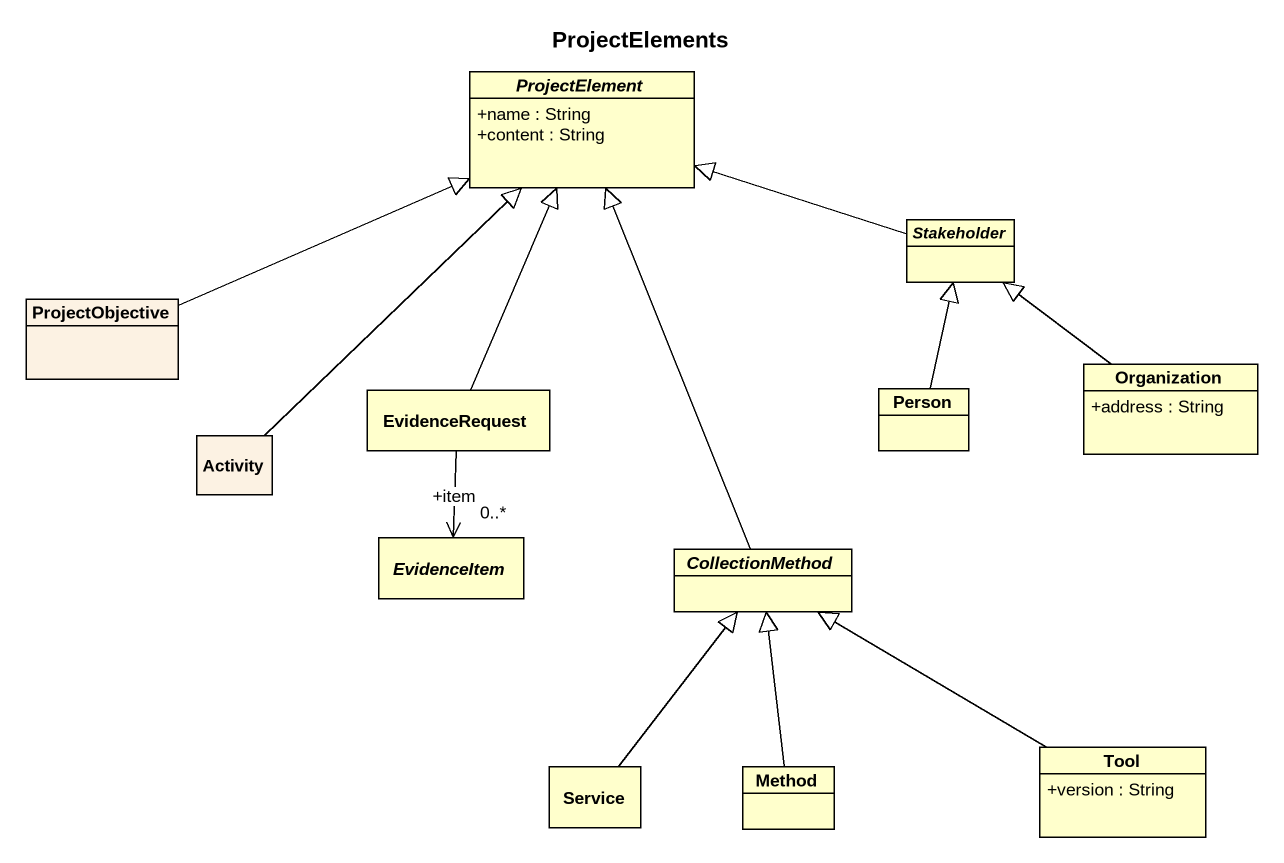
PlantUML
@startuml
title ProjectElements
hide circle
hide empty members
skinparam classAttributeIconSize 0
abstract class ProjectElement #FFFFCC {
  +name : String
  +content : String
}
abstract class Stakeholder #FFFFCC
class ProjectObjective
class Organization #FFFFCC {
  +address : String
}
class Activity
class EvidenceRequest #FFFFCC
class "Person" as Person_ #FFFFCC
abstract class EvidenceItem #FFFFCC
abstract class CollectionMethod #FFFFCC
class Service #FFFFCC
class Method #FFFFCC
class Tool #FFFFCC {
  +version : String
}
Stakeholder -left-|> ProjectElement
ProjectObjective -right-|> ProjectElement
Organization -up-|> Stakeholder
Activity -up-|> ProjectElement
EvidenceRequest -up-|> ProjectElement
EvidenceRequest --> "+item\n0..*" EvidenceItem
Person_ -up-|> Stakeholder
CollectionMethod -up-|> ProjectElement
Service -up-|> CollectionMethod
Method -up-|> CollectionMethod
Tool -left-|> CollectionMethod
@enduml
